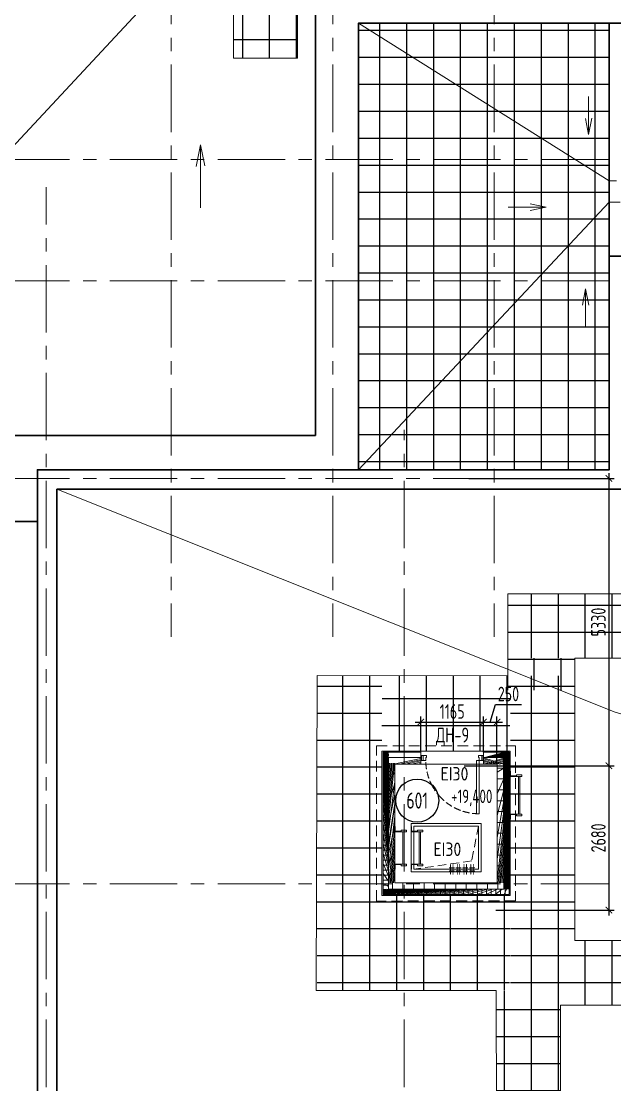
# Model space of a CAD drawing. Header units: millimetres. Extents: x -13407 to 8952771, y -2611 to 110860.
# Drawn here: x 5789 to 16807, y 16231 to 35963 of the extents above; entities that cross this region are included whole.
import ezdxf
from ezdxf import colors
from ezdxf.entities.mleader import LeaderData, LeaderLine
from ezdxf.enums import TextEntityAlignment as Align
from ezdxf.math import Vec2, Vec3

# ---------------------------------------------------------------- set-up
doc = ezdxf.new("R2010")
doc.units = ezdxf.units.MM
for name, pattern in [('CENTER', [2, 1.25, -0.25, 0.25, -0.25]), ('DASHED', [19.049999999999997, 12.7, -6.35]), ('HIDDEN', [6, 4, -2]), ('HIDDEN2', [4.762499999999999, 3.175, -1.5875]), ('ГОСТ 2.303 4', [7, 5, -2, 0])]:
    doc.linetypes.add(name, pattern=pattern)
doc.layers.get('Defpoints').update_dxf_attribs({"color": 6})
for name, color, linetype, lineweight in [('!!!_АР_отделка', 92, 'Continuous', 13), ('!!!_АР_перегородки блоки', 7, 'Continuous', 5), ('АР_Двери', 5, 'Continuous', 18), ('АР_Двери фасада', 1, 'Continuous', 15), ('АР_Маркер экспликации', 239, 'Continuous', 13), ('АР_Навесной фасад', 5, 'Continuous', 5), ('АР_Номер помещения', 1, 'Continuous', 25), ('АР_Оси', 193, 'Continuous', 9), ('АР_Отметки', 250, 'Continuous', 15), ('АР_Помещения_площадь', 19, 'Continuous', 9), ('АР_Размеры', 175, 'Continuous', 9), ('АР_Размеры дверей', 15, 'Continuous', 0), ('АР_стены', 250, 'Continuous', 30), ('АР_тонкая линия', 250, 'Continuous', 0), ('Маркировка ОКОН', 7, 'Continuous', 18), ('перекр 0.3', 181, 'Continuous', 30), ('РАЗМЕРЫ ВНУТРЕННИЕ', 137, 'Continuous', 5), ('Специальное оборудование', 7, 'Continuous', 9)]:
    doc.layers.add(name, color=color, linetype=linetype, lineweight=lineweight)
doc.layers.add('АР_Кровля дорожки', color=6, linetype='Continuous')
doc.layers.get('Defpoints').off()
doc.styles.add('ISOCPEUR', font='isocpeur.ttf', dxfattribs={"width": 0.7})
doc.styles.add('PDF ISOCPEUR', font='isocpeur.ttf')
doc.styles.get("Standard").update_dxf_attribs({"font": 'arial.ttf'})
doc.styles.add('ГОСТ 2.304', font='isocpeur.ttf', dxfattribs={"width": 0.7})
doc.dimstyles.new('R_100', dxfattribs={"dimtxt": 270, "dimasz": 120, "dimexe": 100, "dimexo": 0, "dimgap": 60, "dimtad": 1, "dimdec": 0, "dimrnd": 5, "dimzin": 0, "dimdsep": 46, "dimtxsty": 'ISOCPEUR', "dimblk": 'ARCHTICK', "dimcen": 0, "dimdle": 100, "dimclrd": 256, "dimclre": 256, "dimclrt": 256, "dimadec": 0, "dimazin": 0, "dimtfac": 2, "dimtdec": 0, "dimtofl": 0, "dimtmove": 1, "dimatfit": 3, "dimfxl": 1, "dimtvp": 3, "dimtolj": 1, "dimtzin": 0, "dimarcsym": 0})
pattern_1 = [(225, (8363056351.000722, 936142537.7990271), (132.5825214724777, -132.5825214724777), []), (225, (8363056262.612374, 936142537.7990271), (132.5825214724777, -132.5825214724777), [])]
pattern_2 = [(225, (8363056351.000722, 936143047.9292042), (132.5825214724777, -132.5825214724777), []), (225, (8363056262.612374, 936143047.9292042), (132.5825214724777, -132.5825214724777), [])]
pattern_3 = [(225, (8363056351.000722, 936142537.7990271), (53.03300858899106, -53.03300858899107), []), (315, (8363056351.000722, 936142537.7990271), (53.03300858899107, 53.03300858899105), [])]
pattern_4 = [(225, (8363056351.000722, 936143047.9292042), (53.03300858899106, -53.03300858899107), []), (315, (8363056351.000722, 936143047.9292042), (53.03300858899107, 53.03300858899105), [])]
pattern_5 = [(90, (341259.9344839531, 87126.50606870581), (-500.0000000000001, 0), []), (180, (341259.9344839531, 87126.50606870581), (-2.842170943040401e-14, -500), [])]

# ---------------------------------------------------------------- blocks, each defined once
blk = doc.blocks.new('A$C6f2de472')
at = {"layer": 'АР_тонкая линия', "ltscale": 100}
for p, q in [((54.57592772785574, -68.52589298801445), (54.57592772785574, -734.3112859727285)), ((54.57592772785574, -734.3112859727285), (9.624901639340763, -509.7124210055539)), ((9.624901639340763, -509.7124210055539), (54.57592772785574, -734.3112859727285)), ((54.57592772785574, -734.3112859727285), (103.6099336369945, -505.6287240333957))]:
    blk.add_line(p, q, dxfattribs=at)
blk = doc.blocks.new('A$C1f3596d3')
at = {"layer": 'АР_тонкая линия', "ltscale": 100}
for p, q in [((-705.4581684663426, -134.1654006506724), (0, -134.1654006507306)), ((0, -134.1654006507306), (-301.0970464455895, -71.90486985704047)), ((-298.0691243647016, -189.8405009356502), (0, -134.1654006507306))]:
    blk.add_line(p, q, dxfattribs=at)
blk = doc.blocks.new('A$C28161c4d')
at = {"layer": 'АР_тонкая линия', "ltscale": 100}
for p, q in [((537.9767966398504, 158.306513834832), (236.8797501942609, 220.5670446285221)), ((-167.4813718264922, 158.3065138348902), (537.9767966398504, 158.306513834832)), ((239.9076722751488, 98.27470205977443), (537.9767966398504, 158.306513834832))]:
    blk.add_line(p, q, dxfattribs=at)
blk = doc.blocks.new('LADDER_12760 - LADDER_12760-5164013-3_1 этаж')
at = {"layer": 'Специальное оборудование'}
for p, q in [((25.00000000001089, 95.00000000009393), (-50.00000000000482, 95.00000000009395)), ((-50.00000000000482, 95.00000000009395), (-50.00000000000483, 88.00000000009472)), ((-50.00000000000484, 88.00000000009472), (17.99999999999474, 88.00000000009472)), ((-2.099747042905164e-11, 1.904017958923043e-13), (24.99999999995375, 1.904017958923043e-13)), ((-2.099747042905164e-11, -76.19999999999982), (-2.099747042905164e-11, 1.861177878481613e-13)), ((17.99999999999475, 88.00000000009472), (17.99999999999473, 1.184385922670117e-13)), ((25.00000000001073, 5.075939668586216e-14), (25.00000000001089, 95.00000000009393)), ((24.99999999995375, 1.861177878481613e-13), (24.99999999995375, -76.19999999999982)), ((575.0000000000002, 95.00000000009253), (575.0000000000007, -3.383959779057477e-13)), ((650.000000000001, 95.00000000009253), (575.0000000000002, 95.00000000009253)), ((574.9999999998712, 1.904017958923096e-13), (599.9999999998744, 1.904017958923096e-13)), ((574.9999999998712, -76.19999999999982), (574.9999999998712, 1.861177878481613e-13)), ((582.0000000000011, -4.39914771277472e-13), (582.0000000000011, 88.00000000009248)), ((582.0000000000011, 88.00000000009248), (650.000000000001, 88.00000000009248)), ((599.9999999998744, 1.861177878481613e-13), (599.9999999998744, -76.19999999999982)), ((650.000000000001, 88.00000000009248), (650.000000000001, 95.00000000009253)), ((24.99999999995375, -76.19999999999982), (-2.099747042905164e-11, -76.19999999999982)), ((24.9999999999913, -25.39999999999994), (575.0000000000036, -25.39999999999994)), ((575.0000000000036, -45.39999999999994), (24.99999999999127, -45.39999999999994)), ((599.9999999998744, -76.19999999999982), (574.9999999998712, -76.19999999999982))]:
    blk.add_line(p, q, dxfattribs=at)
blk = doc.blocks.new('дверь металл1_преобразован_в_статический_25')
for points in [[(0, 0), (20, -2.906988696383495e-15), (20.00000000000001, 69.99999999999727), (1.017446043734183e-14, 69.99999999999727)], [(60, -8.720966089150483e-15), (20, -2.906988696383495e-15), (20.00000000000001, 69.99999999999727), (70, 69.99999999999727), (70.00000000000003, 39.99999999999999), (60.00000000000001, 39.99999999999089)], [(59.99999999999358, -779.9999999999909), (60, 9.086226051640133e-12), (99.9999999999909, 9.080412074247366e-12), (99.99999999998815, -779.9999999999909)], [(840, -2.877703828499986e-12), (880, -2.883517805892753e-12), (880, 69.99999999999442), (830, 69.9999999999944), (830, 39.99999999999712), (840, 39.99999999998802)], [(900, -2.886424794589137e-12), (880, -2.883517805892753e-12), (880, 69.99999999999442), (900, 69.99999999999439)]]:
    blk.add_lwpolyline(points, close=True)
at = {"linetype": 'ГОСТ 2.303 4', "ltscale": 20}
for centre, start, end in [((59.99999999996495, 1.432045261082039e-11), 330.0000000000001, 1.057255354117103e-12), ((59.99999999996845, 4.042872454068628e-11), 314.9999999999994, 329.9999999999988), ((59.99999999998931, 4.447217112182948e-11), 270.0000000000007, 315)]:
    blk.add_arc(centre, 780.0000000000351, start, end, dxfattribs=at)
blk = doc.blocks.new('A$C9b338701')
at = {"layer": 'Специальное оборудование'}
for p, q in [((-95.28750000015134, 208.6161000001157), (-95.28750000015134, 217.5096000001067)), ((-95.28750000015134, 217.5096000001067), (-1.164153218269348e-10, 217.5096000001067)), ((-8.893500000122003, 208.6161000001157), (-95.28750000015134, 208.6161000001157)), ((-8.893500000122003, 96.81209999999555), (-8.893500000122003, 208.6161000001157)), ((-1.164153218269348e-10, 217.5096000001067), (-1.164153218269348e-10, 96.81209999999555)), ((598.7749999998487, 217.5096000001213), (694.0624999998836, 217.5096000001213)), ((598.7749999998487, 96.81209999999555), (598.7749999998487, 217.5096000001213)), ((694.0624999998836, 208.6161000001157), (607.6684999998542, 208.6161000001157)), ((607.6684999998542, 208.6161000001157), (607.6684999998542, 96.81209999999555)), ((694.0624999998836, 217.5096000001213), (694.0624999998836, 208.6161000001157)), ((0, 96.81209999999555), (-31.76249999995343, 96.81209999999555)), ((-31.76249999995343, 96.81209999999555), (-31.76249999995343, 0)), ((-31.76249999995343, 0), (0, 0)), ((0, 0), (0, 96.81209999999555)), ((598.7749999998487, 64.54140000000189), (-1.164153218269348e-10, 64.54140000000189)), ((-1.164153218269348e-10, 39.13139999999839), (598.7749999998487, 39.13139999999839)), ((630.5374999998603, 96.81209999999555), (598.7749999999069, 96.81209999999555)), ((598.7749999999069, 96.81209999999555), (598.7749999999069, 0)), ((598.7749999999069, 0), (630.5374999998603, 0)), ((630.5374999998603, 0), (630.5374999998603, 96.81209999999555))]:
    blk.add_line(p, q, dxfattribs=at)
blk = doc.blocks.new('*U73')
at = {"layer": 'АР_Номер помещения', "color": 7}
blk.add_circle((-17290.24950231414, 1606.057638667925), 400, dxfattribs=at)
at = {"layer": 'АР_Помещения_площадь', "color": 7}
blk.add_line((-16213.88704554277, 82.74731126176266), (-16636.23540192426, 82.74731126176266), dxfattribs=at)
at = {"color": 7, "style": 'ISOCPEUR', "width": 0.7, "flags": 1}
blk.add_attdef('КАТЕГОРИЯ', (-499.1655280450395, -2092.186355050572), '', height=250, dxfattribs=at)
at = {"layer": 'АР_Номер помещения', "color": 7, "style": 'ISOCPEUR', "width": 0.7}
blk.add_attdef('НОМЕР_ПОМЕЩЕНИЯ', text='', height=300, dxfattribs=at).set_placement((-17290.24950231705, 1606.057638667925), align=Align.MIDDLE_CENTER)
at = {"layer": 'АР_Помещения_площадь', "color": 7, "lineweight": 30, "width": 0.7, "flags": 104}
blk.add_attdef('ИМЯ_ПОМЕЩЕНИЯ', text='', height=100, dxfattribs=at).set_placement((157.6277002443094, 1217.141369806137), align=Align.MIDDLE_CENTER)
at = {"layer": 'АР_Помещения_площадь', "color": 7, "style": 'ISOCPEUR', "width": 0.7}
blk.add_attdef('ПЛОЩАДЬ_ПОМЕЩЕНИЯ', text='', height=200, dxfattribs=at).set_placement((-16209.00088756958, 329.2528412291122), align=Align.MIDDLE_RIGHT)
blk = doc.blocks.new('_ArchTick')
at = {"color": 0, "linetype": 'ByBlock', "const_width": 0.15}
blk.add_lwpolyline([(-0.5, -0.5), (0.5, 0.5)], dxfattribs=at)
blk = doc.blocks.new('*D98')
at = {"layer": 'АР_Размеры дверей', "lineweight": -2, "ltscale": 100, "transparency": 16777216}
for p, q in [((13104.60639070935, 22960.3681877304), (14471.60639070935, 22960.3681877304)), ((13204.60639070935, 22400.2918608346), (13204.60639070935, 23060.3681877304)), ((14371.60639070935, 22400.2918608346), (14371.60639070935, 23060.3681877304))]:
    blk.add_line(p, q, dxfattribs=at)
at = {"layer": 'АР_Размеры дверей', "lineweight": -2, "ltscale": 100, "transparency": 16777216, "xscale": 120, "yscale": 120, "zscale": 120, "rotation": 180}
blk.add_blockref('_ArchTick', (13204.60639070935, 22960.3681877304), dxfattribs=at)
at = {"layer": 'АР_Размеры дверей', "lineweight": -2, "ltscale": 100, "transparency": 16777216, "xscale": 120, "yscale": 120, "zscale": 120}
blk.add_blockref('_ArchTick', (14371.60639070935, 22960.3681877304), dxfattribs=at)
at = {"layer": 'АР_Размеры дверей', "ltscale": 100, "transparency": 16777216, "insert": (13788.10639070935, 23155.3681877304), "char_height": 270, "attachment_point": 5, "style": 'ISOCPEUR'}
blk.add_mtext('\\A1;1165', dxfattribs=at)
blk = doc.blocks.new('*D91')
at = {"layer": 'АР_Размеры', "lineweight": -2, "ltscale": 100, "transparency": 16777216}
for p, q in [((14097.05982986658, 27479.99999999998), (16798.30429042452, 27479.99999999998)), ((16698.30429042452, 27579.99999999998), (16698.30429042452, 22050.14755041398)), ((14012.38308172813, 22150.14755041398), (16798.30429042452, 22150.14755041398))]:
    blk.add_line(p, q, dxfattribs=at)
at = {"layer": 'АР_Размеры', "lineweight": -2, "ltscale": 100, "transparency": 16777216, "xscale": 120, "yscale": 120, "zscale": 120}
for p, rotation in [((16698.30429042452, 27479.99999999998), 90), ((16698.30429042452, 22150.14755041398), 270)]:
    blk.add_blockref('_ArchTick', p, dxfattribs=dict(at, rotation=rotation))
at = {"layer": 'АР_Размеры', "ltscale": 100, "transparency": 16777216, "insert": (16503.30429042452, 24815.07377520697), "char_height": 270, "attachment_point": 5, "rotation": 90, "style": 'ISOCPEUR'}
blk.add_mtext('\\A1;5330', dxfattribs=at)
blk = doc.blocks.new('*D92')
at = {"layer": 'АР_Размеры', "lineweight": -2, "ltscale": 100, "transparency": 16777216}
for p, q in [((14598.48669587379, 22150.14755041401), (16798.30429042476, 22150.14755041401)), ((16698.30429042476, 22250.14755041401), (16698.30429042476, 19370.07179815568)), ((14598.48669587379, 19470.07179815568), (16798.30429042476, 19470.07179815568))]:
    blk.add_line(p, q, dxfattribs=at)
at = {"layer": 'АР_Размеры', "lineweight": -2, "ltscale": 100, "transparency": 16777216, "xscale": 120, "yscale": 120, "zscale": 120}
for p, rotation in [((16698.30429042476, 22150.14755041401), 90), ((16698.30429042476, 19470.07179815568), 270)]:
    blk.add_blockref('_ArchTick', p, dxfattribs=dict(at, rotation=rotation))
at = {"layer": 'АР_Размеры', "ltscale": 100, "transparency": 16777216, "insert": (16503.30429042476, 20810.10967428484), "char_height": 270, "attachment_point": 5, "rotation": 90, "style": 'ISOCPEUR'}
blk.add_mtext('\\A1;2680', dxfattribs=at)
blk = doc.blocks.new('_DotSmall')
at = {"color": 0, "linetype": 'ByBlock', "const_width": 0.5}
blk.add_lwpolyline([(-0.0625, 0, 1), (0.0625, 0, 1)], format="xyb", close=True, dxfattribs=at)
blk = doc.blocks.new('*D93')
at = {"layer": 'АР_Размеры дверей', "lineweight": -2, "ltscale": 100, "transparency": 16777216}
for p, q in [((14496.06063768777, 22960.3681877304), (14593.56063768777, 23285.3681877304)), ((14593.56063768777, 23285.3681877304), (15072.66063768777, 23285.3681877304)), ((14271.60639070935, 22960.3681877304), (14720.51488466619, 22960.3681877304)), ((14371.60639070935, 22400.2918608346), (14371.60639070935, 23060.3681877304)), ((14620.51488466619, 22188.15489190007), (14620.51488466619, 23060.3681877304))]:
    blk.add_line(p, q, dxfattribs=at)
at = {"layer": 'АР_Размеры дверей', "lineweight": -2, "ltscale": 100, "transparency": 16777216, "xscale": 120, "yscale": 120, "zscale": 120, "rotation": 180}
blk.add_blockref('_ArchTick', (14371.60639070935, 22960.3681877304), dxfattribs=at)
at = {"layer": 'АР_Размеры дверей', "lineweight": -2, "ltscale": 100, "transparency": 16777216, "xscale": 120, "yscale": 120, "zscale": 120}
blk.add_blockref('_ArchTick', (14620.51488466619, 22960.3681877304), dxfattribs=at)
at = {"layer": 'АР_Размеры дверей', "ltscale": 100, "transparency": 16777216, "insert": (14833.11063768777, 23480.3681877304), "char_height": 270, "attachment_point": 5, "style": 'ISOCPEUR'}
blk.add_mtext('\\A1;250', dxfattribs=at)

msp = doc.modelspace()

# ---------------------------------------------------------------- hatches: boundary and pattern name
at = {"layer": '!!!_АР_отделка', "true_color": 0x000000}
h = msp.add_hatch(dxfattribs=at)
h.set_pattern_fill('ANSI37', color=18, scale=600, angle=180)
h.set_pattern_definition(pattern_3)
h.paths.add_polyline_path([(12504.59473958198, 22400.24765145967), (12504.75071056036, 19860.04172726082), (12604.75071037182, 19860.04786735272), (12604.59473939345, 22400.25379155159)])
h = msp.add_hatch(dxfattribs=at)
h.set_pattern_fill('ANSI37', color=18, scale=600, angle=180)
h.set_pattern_definition(pattern_4)
h.paths.add_polyline_path([(12604.61680184066, 22300.17804236666), (13204.60946075525, 22300.20997065937), (13204.60332066339, 22400.20997047089), (12604.61066174874, 22400.17804217812)])
h = msp.add_hatch(dxfattribs=at)
h.set_pattern_fill('ANSI32', color=18, scale=500, angle=180, style=0)
h.set_pattern_definition(pattern_2)
h.paths.add_polyline_path([(13204.60270665417, 22300.20996302994), (12604.61378632294, 22300.1780345521), (12604.62115443323, 22180.1780347783), (13204.61007476447, 22180.20996325617)])
h = msp.add_hatch(dxfattribs=at)
h.set_pattern_fill('ANSI37', color=18, scale=600, angle=180)
h.set_pattern_definition(pattern_4)
h.paths.add_polyline_path([(14744.61076677032, 22300.30943996287), (14374.61378277862, 22300.28242400902), (14374.60764268675, 22400.28242382051), (14744.6046266784, 22400.30943977439)])
h = msp.add_hatch(dxfattribs=at)
h.set_pattern_fill('ANSI32', color=18, scale=500, angle=180, style=0)
h.set_pattern_definition(pattern_2)
h.paths.add_polyline_path([(14744.61076677032, 22300.30943996287), (14744.61813488055, 22180.30944018909), (14374.62115156749, 22180.27137180449), (14374.6137834572, 22300.2713715783)])
h = msp.add_hatch(dxfattribs=at)
h.set_pattern_fill('ANSI37', color=18, scale=600, angle=180)
h.set_pattern_definition(pattern_3)
h.paths.add_polyline_path([(14844.60763735697, 22400.39133040225), (14844.75070614938, 19860.18540541117), (14744.75070633786, 19860.17926531928), (14744.60763754544, 22400.38519031033)])
h = msp.add_hatch(dxfattribs=at)
h.set_pattern_fill('ANSI32', color=18, scale=500, angle=180, style=0)
h.set_pattern_definition(pattern_1)
h.paths.add_polyline_path([(12724.62086567841, 22196.71608326904), (12604.62086590461, 22196.70871515877), (12604.74334226159, 19980.04786712649), (12724.74334203539, 19980.05523523679)])
h = msp.add_hatch(dxfattribs=at)
h.set_pattern_fill('ANSI37', color=18, scale=600, angle=180)
h.set_pattern_definition(pattern_3)
h.paths.add_polyline_path([(14844.75684624125, 19760.18540559967), (12504.75685065222, 19760.04172744933), (12504.75071056036, 19860.04172726082), (14844.75070614938, 19860.18540541117)])
at = {"layer": '!!!_АР_перегородки блоки', "lineweight": 5}
h = msp.add_hatch(dxfattribs=at)
h.set_pattern_fill('ANSI32', color=256, scale=500, angle=180, style=0)
h.set_pattern_definition(pattern_1)
h.paths.add_polyline_path([(14624.74333845382, 19980.17189698279), (14624.62172170967, 22181.24116540213), (14744.62172148348, 22181.2485335124), (14744.74333822762, 19980.17926509308)])
h = msp.add_hatch(dxfattribs=at)
h.set_pattern_fill('ANSI32', color=256, scale=500, angle=180, style=0)
h.set_pattern_definition(pattern_1)
edge = h.paths.add_edge_path()
edge.add_line((12604.75071037182, 19860.04786735272), (14744.75070538418, 19860.17926531922))
edge.add_line((12604.74334226159, 19980.04786712649), (12604.75071037188, 19860.0478673527))
edge.add_line((14744.74333822762, 19980.17926509308), (12604.74334321526, 19980.04786712658))
edge.add_line((14744.75070633786, 19860.17926531928), (14744.74333822756, 19980.17926509307))
at = {"layer": 'АР_Кровля дорожки', "ltscale": 120, "true_color": 0x636466}
h = msp.add_hatch(dxfattribs=at)
h.set_pattern_fill('ANSI37', color=251, scale=4000, angle=45, double=1)
h.set_pattern_definition([(90, (480899.0754800077, 87126.50606870581), (-500.0000000000001, 0), []), (180, (480899.0754800077, 87126.50606870581), (-2.842170943040401e-14, -500), [])])
h.paths.add_polyline_path([(10917.92766708421, 35276.60274235195), (9728.326109673595, 35276.85276960411), (9717.450821179722, 41343.60644765458), (10915.13542209577, 41342.79649104435)])
h = msp.add_hatch(dxfattribs=at)
h.set_pattern_fill('ANSI37', color=251, scale=4000, angle=45, double=1)
h.set_pattern_definition([(90, (-467554.2555394451, -55205.68245835252), (-500.0000000000001, 0), []), (180, (-467554.2555394451, -55205.68245835252), (-2.842170943040401e-14, -500), [])])
h.paths.add_polyline_path([(16704.99232197995, 35930.01492545235), (16705.00948961603, 27640.0971917153), (12052.83769475052, 27640.0591233307), (12052.82052711438, 35929.97685706778)])
h = msp.add_hatch(dxfattribs=at)
h.set_pattern_fill('ANSI37', color=251, scale=4000, angle=45, double=1)
h.set_pattern_definition(pattern_5)
h.paths.add_polyline_path([(14820.16520442039, 24142.7839099858), (14820.47868070501, 25341.48806389189), (53686.89967315324, 25341.48849618628), (53686.58619686862, 24142.78434228019)])
h = msp.add_hatch(dxfattribs=at)
h.set_pattern_fill('ANSI37', color=251, scale=4000, angle=45, double=1)
h.set_pattern_definition([(90, (341309.9344839531, 87126.50606870581), (-500.0000000000001, 0), []), (180, (341309.9344839531, 87126.50606870581), (-2.842170943040401e-14, -500), [])])
h.paths.add_polyline_path([(16065.88654560223, 23549.92224846682), (14820.32135141164, 23550.2357247515), (14820.32253371377, 24142.94056394138), (16065.88772790442, 24142.62708765671)])
h = msp.add_hatch(dxfattribs=at)
h.set_pattern_fill('ANSI37', color=251, scale=4000, angle=45, double=1)
h.set_pattern_definition(pattern_5)
h.paths.add_polyline_path([(12479.28492084891, 19740.04016341172), (14864.75807422196, 19740.18663365577), (14852.13604255964, 17977.22745021866), (11281.71057817253, 17979.53837065741), (11284.760633211, 23812.13247301909), (12482.4430915633, 23811.81899673442)])
h = msp.add_hatch(dxfattribs=at)
h.set_pattern_fill('ANSI37', color=251, scale=4000, angle=45, double=1)
h.set_pattern_definition([(90, (341309.9418426376, 87396.61967153131), (-500.0000000000001, 0), []), (180, (341309.9418426376, 87396.61967153131), (-2.842170943040401e-14, -500), [])])
h.paths.add_polyline_path([(14861.39222414291, 22420.10441509718), (12484.79409108876, 22420.41789138185), (12487.0269243652, 23820.1925894347), (14863.62505741941, 23819.87911315003)])
h = msp.add_hatch(dxfattribs=at)
h.set_pattern_fill('ANSI37', color=251, scale=4000, angle=45, double=1)
h.set_pattern_definition(pattern_5)
h.paths.add_polyline_path([(16066.67949912569, 17726.26716386961), (14868.99704077345, 17726.58064015429), (14872.04709581193, 23820.34932757701), (16069.72955416422, 23820.03585129233)])
h = msp.add_hatch(dxfattribs=at)
h.set_pattern_fill('ANSI37', color=251, scale=4000, angle=45, double=1)
h.set_pattern_definition(pattern_5)
h.paths.add_polyline_path([(16070.6041940556, 17707.11318214314), (16070.91767034022, 18905.81733604923), (27124.20527186675, 18905.81733604923), (27123.89179558214, 17707.11318214314)])
h = msp.add_hatch(dxfattribs=at)
h.set_pattern_fill('ANSI37', color=251, scale=4000, angle=45, double=1)
h.set_pattern_definition(pattern_5)
h.paths.add_polyline_path([(15815.619110564, 12489.71504394807), (15801.68598083308, 12489.71539549257), (15801.8175992592, 17964.22837824583), (14604.13520935486, 17965.03833336083), (14628.12023434538, 8639.982073701402), (15825.80340164888, 8639.732046449215)])

# ---------------------------------------------------------------- linework, layer by layer
at = {"layer": '!!!_АР_отделка', "color": 18, "true_color": 0x000000}
for points in [[(14371.60641069582, 22420.34712170288), (14864.4187319178, 22420.39254685936), (14864.75807422196, 19740.18663365577), (12484.75807870831, 19740.04049946865), (12484.7940911703, 22420.24643571939), (13204.60641239234, 22420.29186087584), (13204.61378515419, 22300.21610312183)], [(14371.60763871419, 22400.3471217406), (14844.60763735697, 22400.39133040225), (14844.75684624125, 19760.18540559967), (12504.75685065222, 19760.04172744933), (12504.60764176794, 22400.24765225188), (13204.60764041072, 22400.29186091353)], [(13204.61378515419, 22300.21610312183), (12604.61378632294, 22300.1780345521), (12604.75071037182, 19860.04786735272), (14744.75070633786, 19860.17926531928), (14744.61076677032, 22300.30943996287), (14371.6137834572, 22300.2713715783)], [(14371.6137834572, 22300.2713715783), (14371.62115156749, 22180.27137180449), (14624.62115062494, 22180.30207226398), (14624.74333845382, 19980.17189698279), (12724.74334203539, 19980.05523523679), (12724.62115420698, 22180.18540288856), (13204.62115326448, 22180.21610334803), (13204.61378515419, 22300.21610312183)], [(14371.6137834572, 22300.2713715783), (14371.60641069582, 22420.34712170288)]]:
    msp.add_lwpolyline(points, dxfattribs=at)
at = {"layer": 'АР_Двери', "ltscale": 75}
for points in [[(14324.73105883377, 20180.15350494035), (13024.73106128431, 20180.07368374572), (13024.67580045725, 21080.07368204917), (14324.67579800671, 21080.1535032438)], [(14274.72798888205, 20230.15043480015), (13074.72799114411, 20230.07675369738), (13074.67887040897, 21030.07675218936), (14274.6788681469, 21030.15043329211)], [(14274.72798888205, 20230.15043480015), (13074.72799114411, 20230.07675369738), (13074.67887040897, 21030.07675218936), (14274.6788681469, 21030.15043329211)]]:
    msp.add_lwpolyline(points, close=True, dxfattribs=at)
at = {"layer": 'АР_Двери фасада', "linetype": 'HIDDEN2', "lineweight": 15, "ltscale": 50}
msp.add_lwpolyline([(14274.6788681469, 21030.15043329211), (14151.7196556626, 20383.69546119097), (13074.72799114411, 20230.07675369738)], dxfattribs=at)
at = {"layer": 'АР_Навесной фасад', "color": 18, "lineweight": 30, "ltscale": 100, "true_color": 0x000000}
msp.add_lwpolyline([(20571.19366451586, 41789.89014720917), (20569.93839202862, 36860.00000000001), (16639.81722265633, 36860.00000000001), (16639.81722265633, 36729.99892614008), (11249.81087420252, 36729.99169099448), (11249.82186003204, 28280.00314161066), (7004.377181118762, 28279.99849857856), (6467.912717949832, 28279.99786895928), (5449.939297992387, 28279.99670016304), (5449.938694016426, 27480.00000000594), (-110.1827773436671, 27479.99999999413), (-110.1827773436671, 51645.00000000028), (-6180.061607971031, 51644.99999999989), (-6180.061607971787, 63144.99999999993), (-2612.823930462881, 63145.00000000011), (-2613.016429462994, 63960.02225728856, -0.1810559495822377), (-230.0553368347464, 69194.99372886342, -0.1811806168331762), (5009.286642137857, 71578.3214633649), (5819.938392028445, 71578.3214633649), (5819.938392028445, 75144.99999999988), (14319.93839202845, 75145.00000000006), (14319.93839202845, 72144.99999999994), (23149.93839202879, 72144.99999999983)], format="xyb", dxfattribs=at)
for points in [[(17439.81722265633, 36060.00000000001), (17439.81722265633, 35930.00000000018), (12049.81194806262, 35929.992764856), (12049.82293389237, 27640.00386204955), (7004.378056039044, 27639.99834409694), (6467.913425526756, 27639.99775739222), (6090, 27639.9975464106), (6090, 26680.00000000763), (-910.1827773436671, 26679.99999999241), (-910.1827773436671, 50975.00000000002)], [(51825.00580556178, 31604.99908024545), (16705.00580556202, 31604.99908026501), (16705.00580556074, 27639.99908026504), (6090.005840075086, 27639.9966266756), (6090.005805561785, 9769.999080264948), (-260.3753522798652, 9769.999080264948), (-259.988015709212, -260.0009102650147), (13160.25102861517, -260.0009102650147), (13160.00580556213, 6089.99908026489)], [(99.63855039782356, 9409.99908026489), (6450.005804866552, 9409.999080264919), (6450.005839379854, 27279.99670988724), (17165.0058055619, 27279.99916347667), (17165.0058055619, 31144.99908027484), (51365.00580556283, 31144.99908025575)]]:
    msp.add_lwpolyline(points, dxfattribs=at)
msp.add_lwpolyline([(12049.82293389237, 27640.00386204955), (16704.99419444083, 27640.00386204955), (16704.99419444083, 35929.99871136333), (12049.82293389237, 35929.99871136333)], close=True, dxfattribs=at)
at = {"layer": 'АР_Оси', "linetype": 'CENTER', "ltscale": 1000}
for p, q in [((8571.193664515566, 79157.46693645904), (8571.193664515624, 24538.44209352686)), ((11571.19366451557, 79157.46693645898), (11571.19366451562, 24538.44209352686)), ((14571.19366451557, 79157.46693645904), (14571.19366451562, 24538.44209352686)), ((-12563.75553944509, 33395.00000000001), (70614.64651527407, 33394.99999999995)), ((6250, -1811.271671381772), (6250, 32884.00685512421)), ((-12563.75553944509, 31145.00000000001), (70614.64651527407, 31144.99999999995)), ((12900, -1811.271671381772), (12900, 28382.60983736633)), ((-12563.75553944509, 27480.00000000001), (71033.4094304695, 27479.99999999995)), ((-12563.75553944509, 19960.00000000001), (71033.4094304695, 19959.99999999995))]:
    msp.add_line(p, q, dxfattribs=at)
at = {"layer": 'АР_стены', "linetype": 'DASHED', "lineweight": 15, "ltscale": 200}
msp.add_lwpolyline([(14274.72798888205, 20230.15043480015), (13074.72799114411, 20230.07675369738), (13074.67887040897, 21030.07675218936), (14274.6788681469, 21030.15043329211)], close=True, dxfattribs=at)
at = {"layer": 'АР_тонкая линия', "ltscale": 100}
for p, q in [((11922.13366562553, 40382.57144477272), (-110.1827773436671, 27479.99999999413)), ((12049.81194806262, 35929.992764856), (16704.99812166282, 33004.31446321938))]:
    msp.add_line(p, q, dxfattribs=at)
at = {"layer": 'АР_тонкая линия', "color": 18, "ltscale": 100, "true_color": 0x000000}
msp.add_line((16705.00000000023, 31604.99908026501), (16704.99419444083, 35929.99871136333), dxfattribs=at)
for points in [[(10915.13323197357, 41343.20146934945), (10915.00159265788, 35276.71282248415), (9731.252184099983, 35276.74268947193), (9717.45077362121, 41343.20146934951)], [(12049.82293389237, 27640.00386204955), (16704.99865859322, 32604.3144632197)], [(21119.99999999913, 21889.81754164783), (16815.00000000017, 23144.64615701634), (6450.000033818127, 27279.99762962224)], [(14820.3219425627, 23550.07898660919), (14820.3219425627, 25341.48806389189), (53686.74869197141, 25341.48806389189), (53686.73407914932, 23820.16114681758), (53686.73407914932, 23820.16114681758)], [(16065.88772790442, 24142.78382579902), (16065.88654560229, 23243.95467169816)], [(52436.89456796442, 24142.71056430779), (16065.88772790442, 24142.78382579902)], [(15801.81762014871, 17707.11338774136), (15801.68598083302, 12489.71539549257)]]:
    msp.add_lwpolyline(points, dxfattribs=at)
at = {"layer": 'АР_тонкая линия', "color": 18, "lineweight": 5, "ltscale": 100, "true_color": 0x000000}
msp.add_lwpolyline([(13204.60639070935, 22180.21611052335), (14371.60639070935, 22180.21611052335), (14371.60639070935, 22420.2918608743), (13204.60639070935, 22420.2918608743)], close=True, dxfattribs=at)
at = {"layer": 'перекр 0.3', "color": 7, "linetype": 'HIDDEN', "lineweight": 5, "ltscale": 50}
for points in [[(16704.99419443926, 32606.50233512282), (17439.81722265558, 32606.50278456452), (17439.81722265558, 33004.31771827993), (16704.99419443926, 33004.31726883827)], [(14964.87406934763, 19640.15317744796), (12384.89750589395, 19640.07397098259), (12384.73355328466, 22520.40211525271), (14964.71011673834, 22520.48132171804)]]:
    msp.add_lwpolyline(points, close=True, dxfattribs=at)
at = {"layer": 'РАЗМЕРЫ ВНУТРЕННИЕ', "color": 18, "true_color": 0x000000}
for points in [[(11284.75807775464, 23821.5174008448), (11260.77300520556, 17979.35583713315), (14603.42063390359, 17977.22745021866), (14628.12023434544, 8640.000052311698)], [(14820.3293012472, 23820.1925894347), (11284.75807775464, 23821.5174008448), (11284.75807775464, 23821.5174008448)], [(16015.07703036611, 17706.2907321764), (15801.81759925326, 17706.28521667326), (27124.04853372445, 17707.11318214308), (27124.04853372445, 18905.81733604923), (16065.89224154275, 18905.8280249234), (16065.89390403003, 23513.25876232533)]]:
    msp.add_lwpolyline(points, dxfattribs=at)

# ---------------------------------------------------------------- block references
at = {"layer": 'Defpoints', "color": 3, "lineweight": 30, "ltscale": 100, "rotation": 90}
for p in [(12937.79230463493, 20325.40164591881), (13242.1891219386, 20325.40164591881)]:
    msp.add_blockref('A$C9b338701', p, dxfattribs=at)
at = {"layer": 'АР_Двери', "ltscale": 75, "xscale": -1.2705, "yscale": 1.2705, "zscale": 1.2705}
msp.add_blockref('дверь металл1_преобразован_в_статический_25', (14365.28100120492, 22249.45526794236), dxfattribs=at)
at = {"layer": 'АР_Маркер экспликации', "color": 7}
ref = msp.add_blockref('*U73', (30429.95148870716, 19897.39949246126), dxfattribs=at)
ref.add_attrib('НОМЕР_ПОМЕЩЕНИЯ', '601', dxfattribs={"layer": 'АР_Номер помещения', "color": 7, "height": 300, "style": 'ISOCPEUR', "width": 0.7}).set_placement((13139.70198639011, 21503.45713112919), align=Align.MIDDLE_CENTER)
ref.add_attrib('ПЛОЩАДЬ_ПОМЕЩЕНИЯ', '####', dxfattribs={"layer": 'АР_Помещения_площадь', "color": 7, "height": 200, "style": 'ISOCPEUR', "width": 0.7}).set_placement((14220.95060113759, 20226.65233369036), align=Align.MIDDLE_RIGHT)
at = {"layer": 'АР_тонкая линия', "ltscale": 100, "rotation": 270}
msp.add_blockref('A$C1f3596d3', (16451.65310888307, 33860.96975433204), dxfattribs=at)
at = {"layer": 'АР_тонкая линия', "ltscale": 100, "xscale": 1.754367527776944, "yscale": 1.754367527776944, "zscale": 1.754367527776944, "rotation": 180}
msp.add_blockref('A$C6f2de472', (9215.067925467505, 32383.5605691163), dxfattribs=at)
at = {"layer": 'АР_тонкая линия', "ltscale": 100}
msp.add_blockref('A$C28161c4d', (14996.93105614139, 32356.23776671169), dxfattribs=at)
at = {"layer": 'АР_тонкая линия', "ltscale": 100, "xscale": -1, "rotation": 270}
msp.add_blockref('A$C1f3596d3', (16395.97800859809, 30995.88029351761), dxfattribs=at)
at = {"layer": 'Специальное оборудование', "xscale": -1.2705, "yscale": 1.2705, "zscale": 1.2705, "rotation": 90.00000000000024}
msp.add_blockref('LADDER_12760 - LADDER_12760-5164013-3_1 этаж', (14985.27609102021, 21983.61248432614), dxfattribs=at)

# ---------------------------------------------------------------- texts
at = {"layer": 'Маркировка ОКОН', "color": 1, "lineweight": 0, "insert": (13485.47382438864, 22524.96367776923), "char_height": 275.4230769230776, "attachment_point": 7, "rotation": 0.0022126371642644505, "style": 'PDF ISOCPEUR'}
msp.add_mtext('{\\W0.7;ДН-9}', dxfattribs=at)
at = {"layer": 'Маркировка ОКОН', "color": 1, "ltscale": 100, "char_height": 250, "width": 1520.109434434189, "attachment_point": 5, "style": 'ГОСТ 2.304'}
for insert in [(13831.93483479187, 22000.66299979333), (13699.41704760614, 20599.92043204366, -3.923503224606709)]:
    msp.add_mtext('{\\W0.85;EI30}', dxfattribs=dict(at, insert=insert))

# ---------------------------------------------------------------- dimensions: what is measured, and where the dimension line sits
at = {"layer": 'АР_Размеры', "ltscale": 100}
for base, p1, p2, picture, middle in [((16698.30429042452, 22150.14755041398), (14097.05982986657, 27479.99999999996), (14012.38308172813, 22150.14755041397), '*D91', (16503.30429042452, 24815.07377520697)), ((16698.30429042476, 19470.07179815568), (14598.48669587378, 22150.147550414), (14598.48669587378, 19470.07179815567), '*D92', (16503.30429042476, 20810.10967428484))]:
    dim = msp.add_linear_dim(base=base, p1=p1, p2=p2, angle=90, dimstyle='R_100', override={"dimpost": '\\X', "dimfxl": 2.5, "dimarcsym": 2}, dxfattribs=at)
    dim.commit()
    dim.dimension.update_dxf_attribs({"geometry": picture, "text_midpoint": middle})
at = {"layer": 'АР_Размеры дверей', "ltscale": 100}
for base, p1, p2, picture, middle in [((14620.51488466619, 22960.3681877304), (14371.60639070935, 22400.2918608346), (14620.51488466619, 22188.15489190007), '*D93', (14653.56063768777, 23480.3681877304)), ((14371.60639070935, 22960.3681877304), (13204.60639070935, 22400.2918608346), (14371.60639070935, 22400.2918608346), '*D98', (13788.10639070935, 23155.3681877304))]:
    dim = msp.add_linear_dim(base=base, p1=p1, p2=p2, dimstyle='R_100', override={"dimpost": '\\X', "dimfxl": 2.5, "dimarcsym": 2}, dxfattribs=at)
    dim.commit()
    dim.dimension.update_dxf_attribs({"geometry": picture, "text_midpoint": middle})

# ---------------------------------------------------------------- leaders
at = {"layer": 'АР_Отметки'}
ml = msp.add_multileader_mtext('Standard', dxfattribs=at)
ml.set_content('+19,400', color=256, style='ISOCPEUR')
ml.set_leader_properties(color=256, linetype='Continuous', lineweight=-1)
ml.set_arrow_properties(name='DOTSMALL')
ml.build(insert=Vec2(0, 0))
ml.multileader.update_dxf_attribs({"has_text_frame": 1, "text_left_attachment_type": 4, "text_right_attachment_type": 4, "dogleg_length": 100, "arrow_head_size": 180})
ctx = ml.context
ctx.base_point, ctx.char_height, ctx.arrow_head_size, ctx.landing_gap_size, ctx.plane_origin = Vec3(13718.53370709077, 21373.46829375595), 250, 180, 50, Vec3(13721.50940731441, 19186.11396102413)
ctx.left_attachment, ctx.right_attachment = 4, 4
notes = []
notes.append((ctx, [(0, (0, 0, 0), (0, 0), (1, 0), 1, [])]))
ctx.mtext.insert, ctx.mtext.width, ctx.mtext.defined_height, ctx.mtext.line_spacing_style, ctx.mtext.flow_direction = Vec3(13768.53370709077, 21706.80162708928), 696.0352958708361, 776.4611150313478, 2, 5
ml = msp.add_multileader_mtext('Standard', dxfattribs=at)
ml.set_content('+19,400', color=256, style='ISOCPEUR')
ml.set_leader_properties(color=256, linetype='Continuous', lineweight=-1)
ml.set_arrow_properties(name='DOTSMALL')
ml.build(insert=Vec2(0, 0))
ml.multileader.update_dxf_attribs({"has_text_frame": 1, "text_left_attachment_type": 4, "text_right_attachment_type": 4, "dogleg_length": 100, "arrow_head_size": 180})
ctx = ml.context
ctx.base_point, ctx.char_height, ctx.arrow_head_size, ctx.landing_gap_size, ctx.plane_origin = Vec3(53961.99432513874, 20988.2928868635), 250, 180, 50, Vec3(53880.60087528953, 19277.60091303521)
ctx.left_attachment, ctx.right_attachment = 4, 4
notes.append((ctx, [(0, (0, 0, 0), (0, 0), (1, 0), 1, [])]))
ctx.mtext.insert, ctx.mtext.width, ctx.mtext.defined_height, ctx.mtext.line_spacing_style, ctx.mtext.flow_direction = Vec3(54011.99432513874, 21321.62622019683), 696.0352958708361, 776.4611150313478, 2, 5
for ctx, leaders in notes:
    for number, flags, end, landing, length, lines in leaders:
        leader = LeaderData()
        leader.index, (leader.has_last_leader_line, leader.has_dogleg_vector, leader.attachment_direction) = number, flags
        leader.last_leader_point, leader.dogleg_vector, leader.dogleg_length = Vec3(end), Vec3(landing), length
        for number, points, colour, breaks in lines:
            line = LeaderLine()
            line.index, line.vertices, line.color, line.breaks = number, Vec3.list(points), colors.encode_raw_color(colour), breaks
            leader.lines.append(line)
        ctx.leaders.append(leader)

doc.saveas('drawing.dxf')
